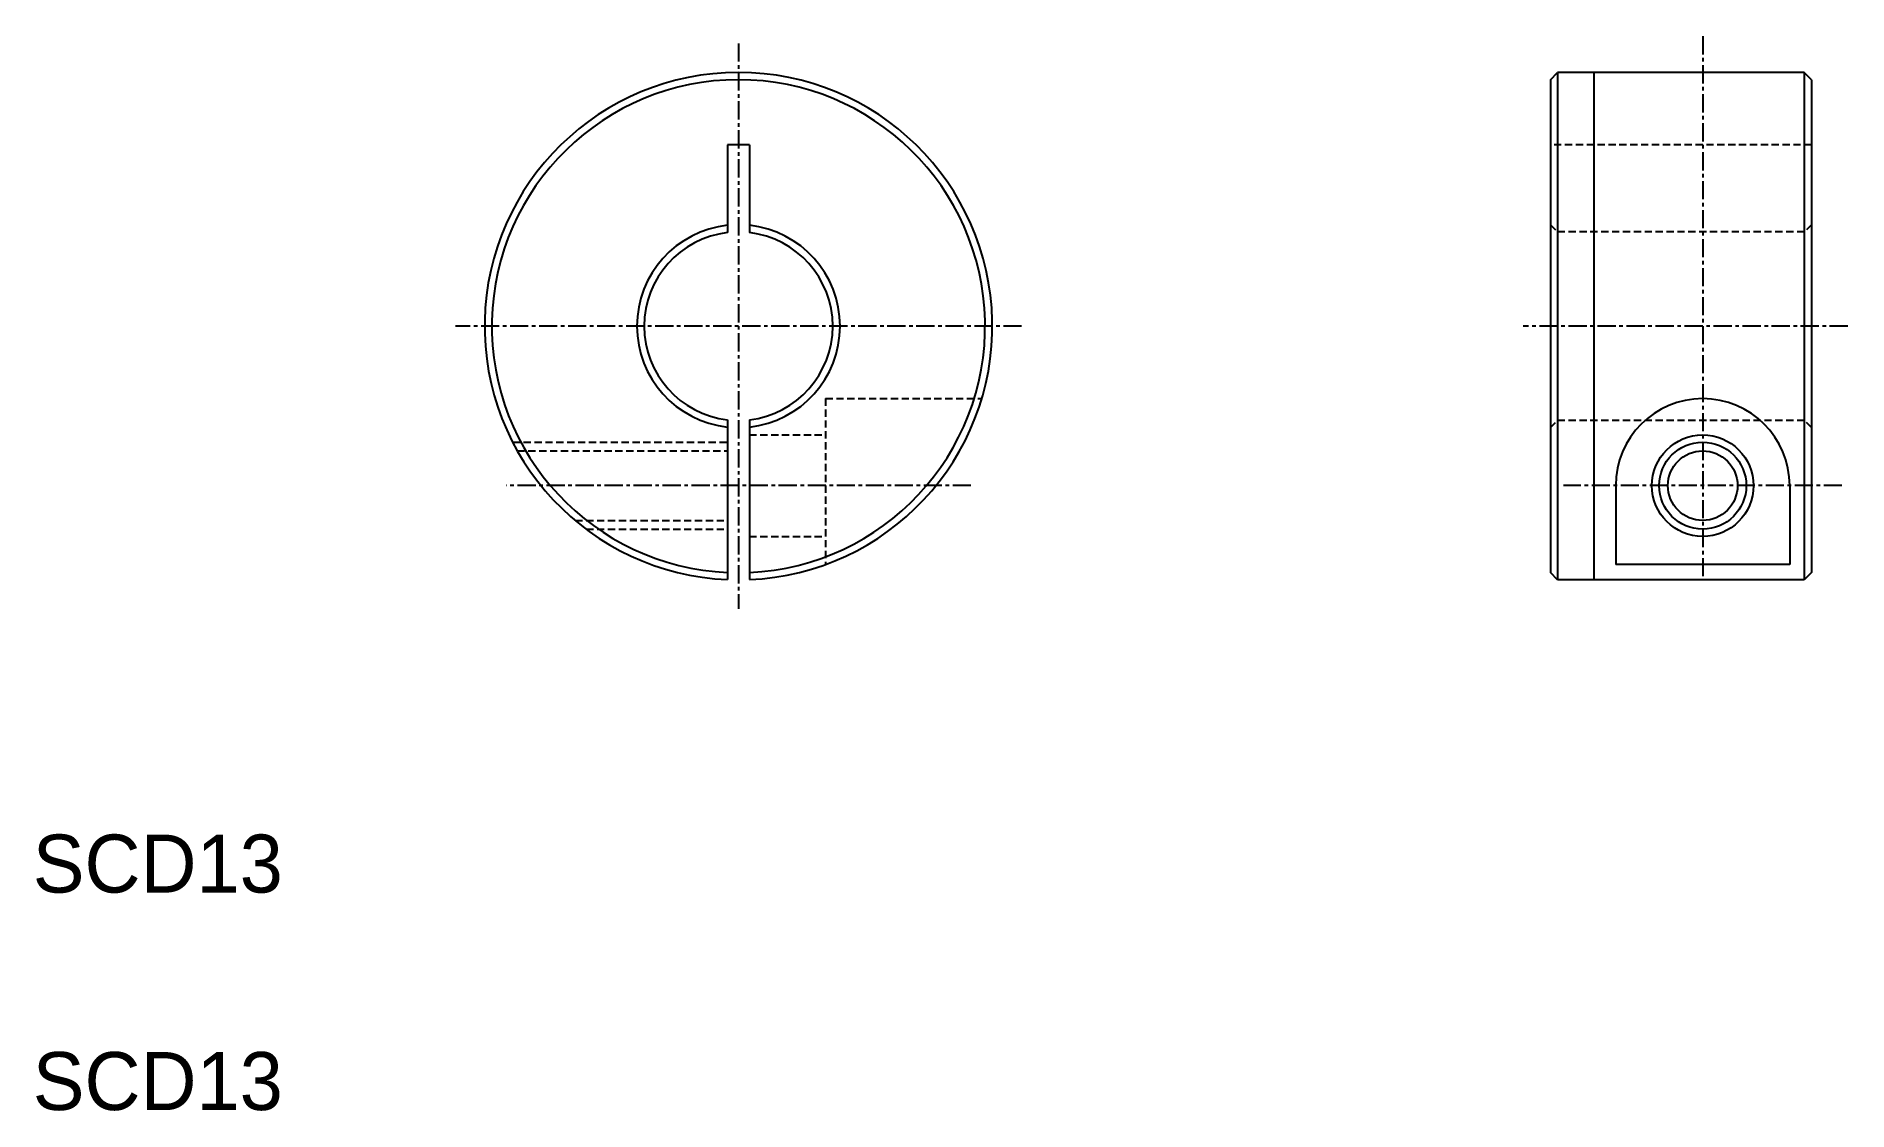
# Model space of a CAD drawing. Extents: x 71 to 196, y 94 to 168.
import ezdxf

# ---------------------------------------------------------------- set-up
doc = ezdxf.new("R2010")
doc.units = 0
doc.linetypes.add('CENTER', pattern=[2, 1.25, -0.25, 0.25, -0.25])
doc.linetypes.add('DASHED', pattern=[0.75, 0.5, -0.25])
doc.layers.get('0').update_dxf_attribs({"linetype": 'CONTINUOUS'})
doc.layers.add('CENTER', color=1, linetype='CENTER')

msp = doc.modelspace()

# ---------------------------------------------------------------- linework, layer by layer
at = {"color": 7, "linetype": 'CONTINUOUS'}
for p, q in [((175.26, 165.12), (175.76, 165.62)), ((175.26, 165.12), (175.26, 131.12)), ((192.76, 165.62), (175.76, 165.62)), ((175.76, 165.62), (175.76, 130.62)), ((178.26, 165.62), (178.26, 130.62)), ((192.76, 165.62), (192.76, 130.62)), ((193.26, 165.12), (192.76, 165.62)), ((193.26, 165.12), (193.26, 131.12)), ((118.54, 160.62), (118.54, 154.58)), ((120.04, 160.62), (118.54, 160.62)), ((120.04, 160.62), (120.04, 154.58)), ((118.54, 141.67), (118.54, 130.64)), ((120.04, 141.67), (120.04, 130.64)), ((179.76, 137.12), (179.76, 131.68)), ((191.76, 137.12), (191.76, 131.68)), ((175.76, 130.62), (175.26, 131.12)), ((191.76, 131.68), (179.76, 131.68)), ((193.26, 131.12), (192.76, 130.62)), ((192.76, 130.62), (175.76, 130.62))]:
    msp.add_line(p, q, dxfattribs=at)
at = {"color": 3, "linetype": 'DASHED'}
for p, q in [((193.26, 160.62), (175.26, 160.62)), ((175.26, 155.12), (175.76, 154.62)), ((193.26, 155.12), (192.76, 154.62)), ((192.76, 154.62), (175.76, 154.62)), ((175.76, 154.62), (175.76, 141.62)), ((192.76, 154.62), (192.76, 141.62)), ((125.29, 143.12), (136.06, 143.12)), ((125.29, 143.12), (125.29, 131.68)), ((175.26, 141.12), (175.76, 141.62)), ((192.76, 141.62), (175.76, 141.62)), ((193.26, 141.12), (192.76, 141.62)), ((103.73, 140.12), (118.54, 140.12)), ((120.04, 140.62), (125.29, 140.62)), ((104.05, 139.52), (118.54, 139.52)), ((108.04, 134.72), (118.54, 134.72)), ((108.79, 134.12), (118.54, 134.12)), ((120.04, 133.62), (125.29, 133.62))]:
    msp.add_line(p, q, dxfattribs=at)
at = {"color": 7, "linetype": 'CONTINUOUS'}
for radius in [3.5, 2.4]:
    msp.add_circle((185.76, 137.12), radius, dxfattribs=at)
at = {"color": 3, "linetype": 'CONTINUOUS'}
msp.add_circle((185.76, 137.12), 3, dxfattribs=at)
at = {"color": 7, "linetype": 'CONTINUOUS'}
for centre, radius, start, end in [((119.29, 148.12), 17.5, 272.4563, 267.5437), ((119.29, 148.12), 17, 272.5286, 267.4714), ((119.29, 148.12), 7, 96.1506, 263.8494), ((119.29, 148.12), 7, 276.1506, 83.8494), ((119.29, 148.12), 6.5, 96.6258, 263.3742), ((119.29, 148.12), 6.5, 276.6258, 83.3742), ((185.76, 137.12), 6, 0, 180)]:
    msp.add_arc(centre, radius, start, end, dxfattribs=at)
at = {"layer": 'CENTER', "color": 1, "linetype": 'CENTER'}
for p, q in [((119.29, 167.63), (119.29, 128.62)), ((185.76, 168.12), (185.76, 130.62)), ((138.8, 148.12), (99.79, 148.12)), ((195.76, 148.12), (173.38, 148.12)), ((135.31, 137.12), (103.27, 137.12)), ((195.36, 137.12), (176.16, 137.12))]:
    msp.add_line(p, q, dxfattribs=at)

# ---------------------------------------------------------------- texts
at = {"color": 7, "linetype": 'CONTINUOUS'}
for p in [(70.64, 109.05), (70.64, 94.05)]:
    msp.add_text('SCD13', height=4, dxfattribs=at).set_placement(p)

doc.saveas('drawing.dxf')
